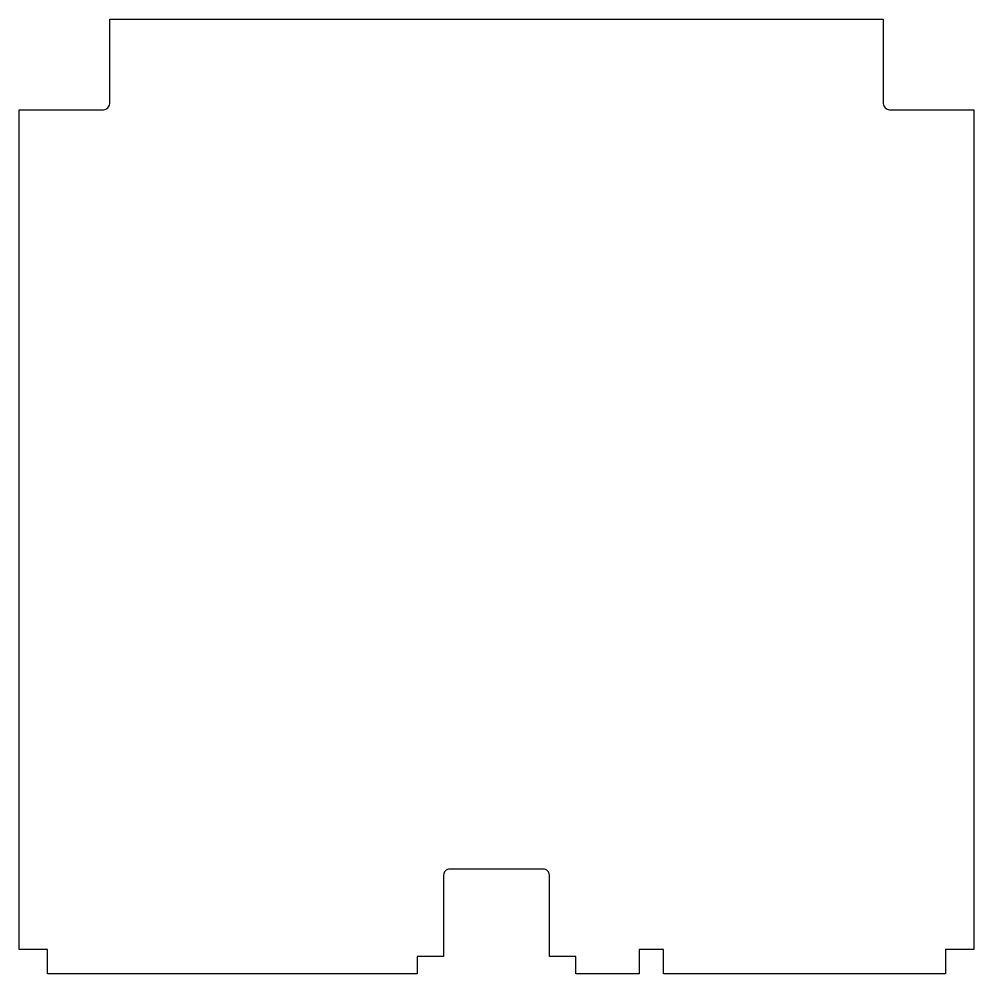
# Model space of a CAD drawing. Header units: millimetres. Extents: x -444 to 25, y -419 to 50.
import ezdxf

# ---------------------------------------------------------------- set-up
doc = ezdxf.new("R2010")
doc.units = ezdxf.units.MM
doc.layers.get('0').update_dxf_attribs({"linetype": 'CONTINUOUS'})

msp = doc.modelspace()

# ---------------------------------------------------------------- linework, layer by layer
msp.add_lwpolyline([(-444, 5.5), (-402.5, 5.5, 0.414214), (-399.5, 8.5), (-399.5, 50), (-19.5, 50), (-19.5, 8.5, 0.414214), (-16.5, 5.5), (25, 5.5), (25, -407), (11, -407), (11, -419), (-127.5, -419), (-127.5, -407), (-139.5, -407), (-139.5, -419), (-170.5, -419), (-170.5, -410.5), (-183.5, -410.5), (-183.5, -370.5, 0.414214), (-186.5, -367.5), (-232.5, -367.5, 0.414214), (-235.5, -370.5), (-235.5, -410.5), (-248.5, -410.5), (-248.5, -419), (-430, -419), (-430, -407), (-444, -407)], format="xyb", close=True)

doc.saveas('drawing.dxf')
